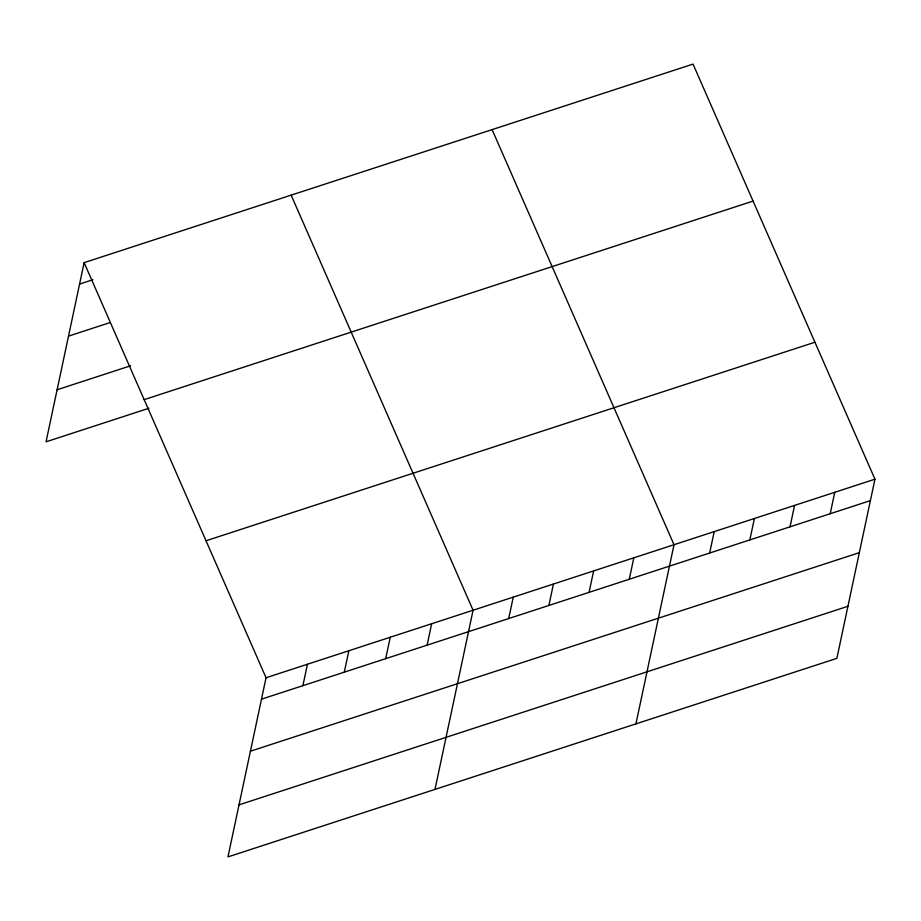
<?xml version="1.0" encoding="UTF-8"?>
<svg xmlns="http://www.w3.org/2000/svg" width="921" height="921" viewBox="0 0 921 921"><rect width="100%" height="100%" fill="white"/><g stroke="black" fill="none" stroke-linecap="round" stroke-linejoin="round"><path stroke-width="1.38" d="M84.133 262.646L266.042 677.741L227.959 856.898L836.867 658.354L874.95 479.196L693.041 64.102L84.133 262.646L46.05 441.804L148.903 408.268M302.894 685.661L307.441 664.248M344.293 672.169L348.852 650.744M385.703 658.665L390.262 637.24M427.114 645.161L431.661 623.736M434.988 789.389L473.072 610.243L291.163 195.148M508.703 618.555L513.262 597.13M548.893 605.454L553.44 584.029M589.083 592.353L593.631 570.928M629.273 579.24L633.821 557.827M635.927 723.871L674.011 544.714L492.102 129.619M709.642 553.037L714.201 531.613M749.832 539.936L754.391 518.511M790.022 526.824L794.57 505.41M830.212 513.722L834.76 492.298M79.574 284.071L92.929 279.719M68.511 336.119L109.921 322.626M57.114 389.756L130.575 365.798M144.16 399.633L753.067 201.089M206.005 540.765L814.924 342.221M266.042 677.741L874.95 479.196M261.483 699.166L870.391 500.621M250.42 751.214L859.328 552.669M239.023 804.85L847.93 606.294"/></g></svg>
